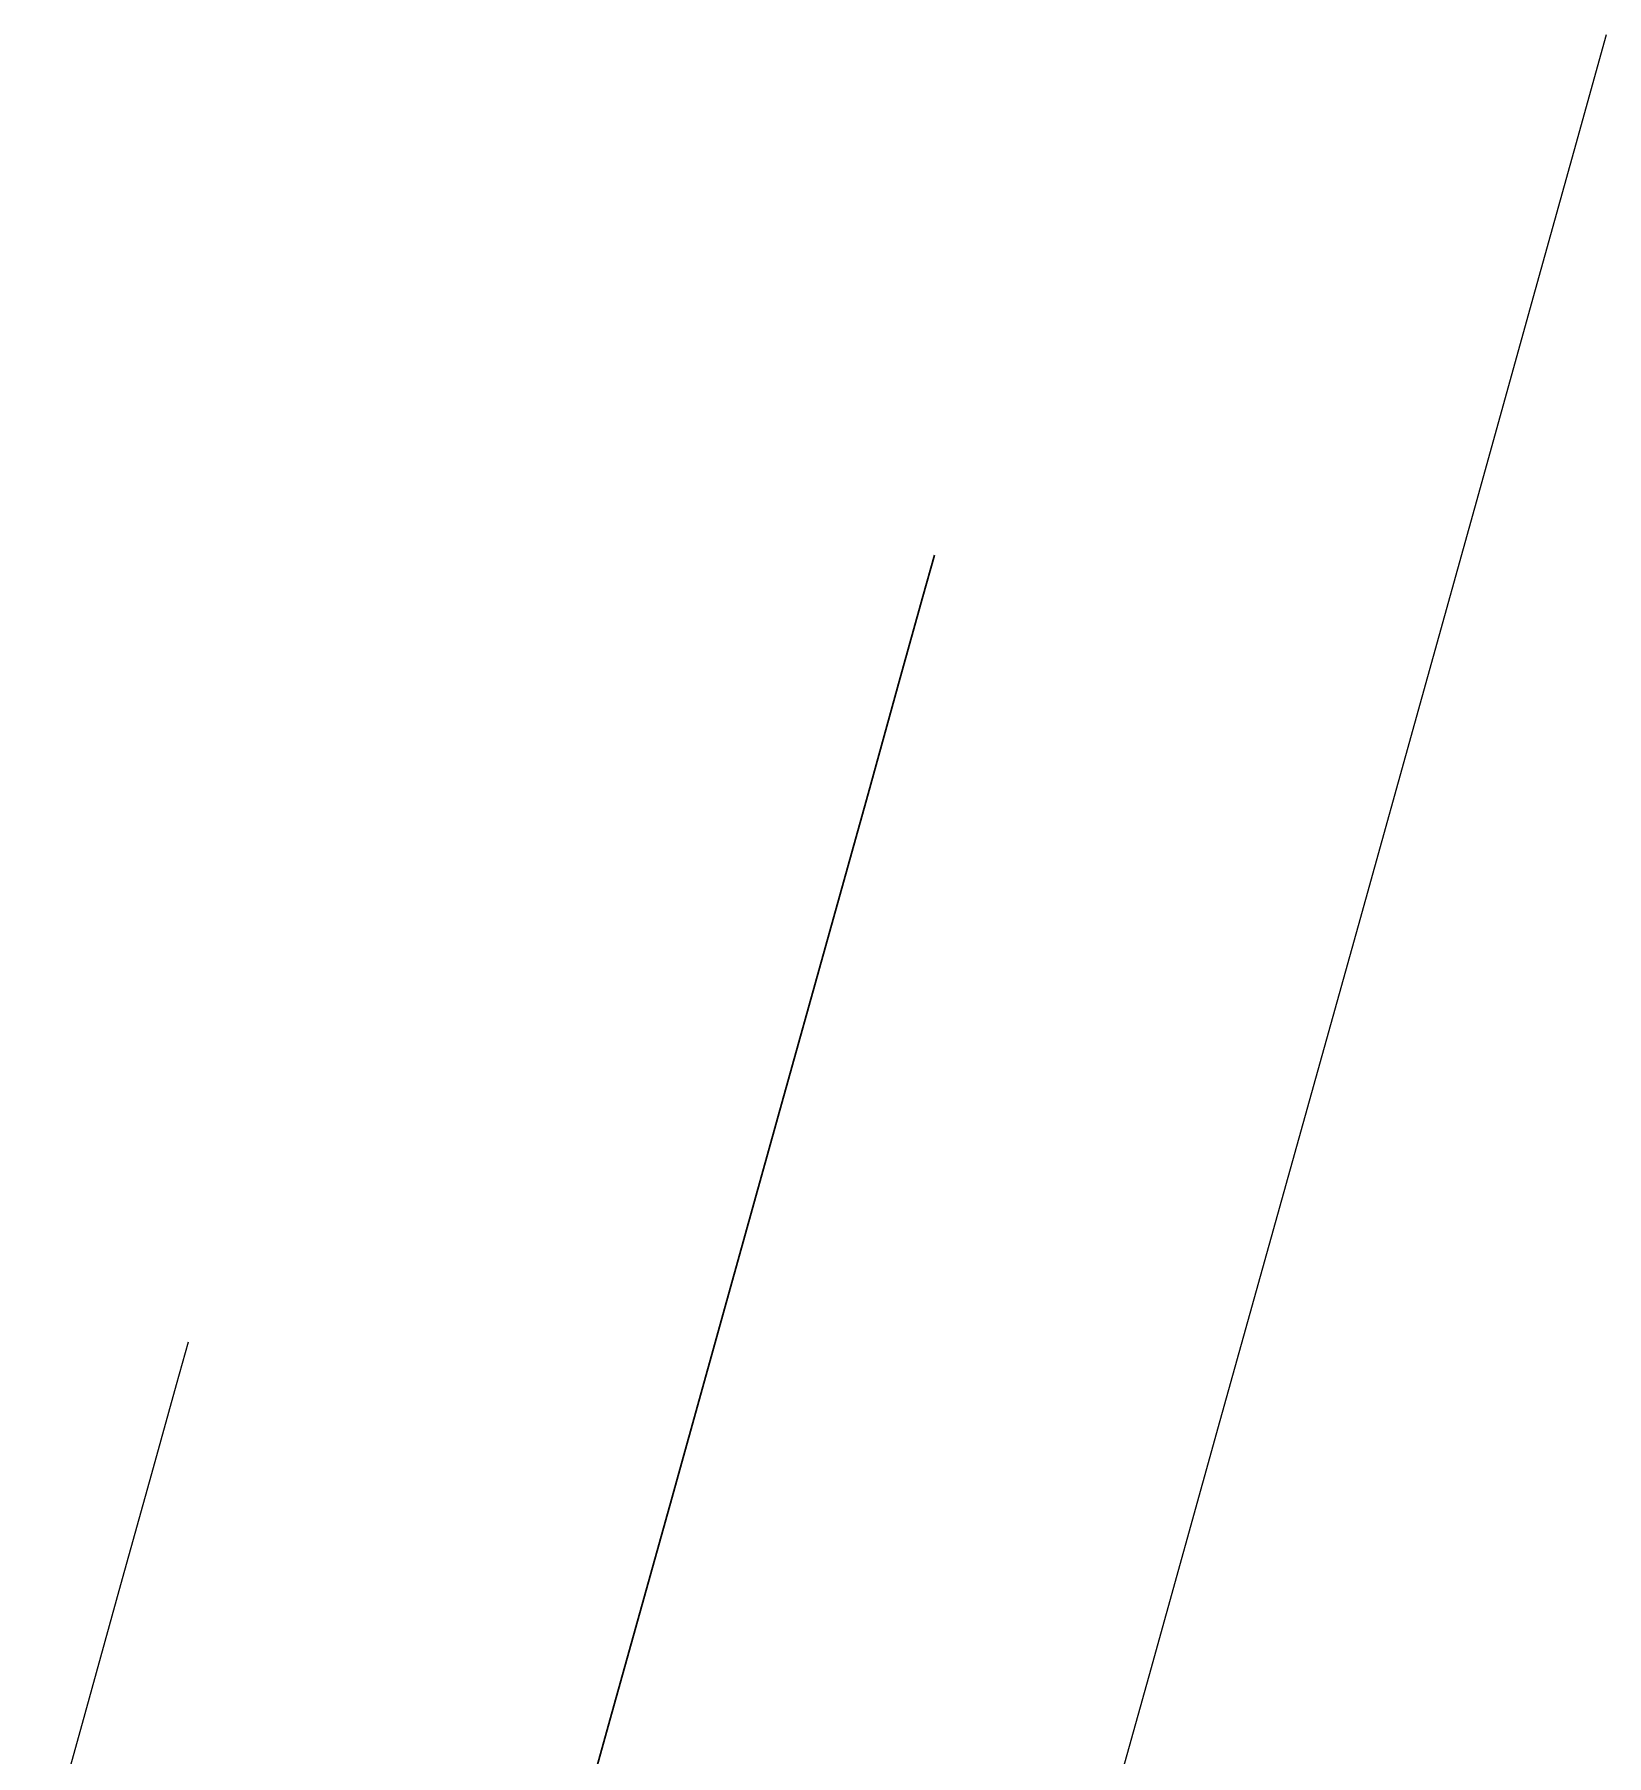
# Model space of a CAD drawing. Header units: millimetres. Extents: x 736950 to 740938, y 8500595 to 8502163.
# Drawn here: x 737643.52 to 737664.48, y 8501324.92 to 8501347.86 of the extents above; entities that cross this region are included whole.
import ezdxf

# ---------------------------------------------------------------- set-up
doc = ezdxf.new("R2010")
doc.units = ezdxf.units.MM
doc.layers.add('CONT-MJR', color=80, linetype='Continuous', lineweight=30)
doc.layers.add('CONT-MNR', color=96, linetype='Continuous', lineweight=15)

msp = doc.modelspace()

# ---------------------------------------------------------------- linework, layer by layer
at = {"layer": 'CONT-MJR', "extrusion": (0.963298853688263, -0.2684312174149623, 0), "elevation": -1571442.578600995}
msp.add_lwpolyline([(8387341.161578582, 3650.00000000001), (8387341.734114322, 3650.00000000001)], dxfattribs=at)
at = {"layer": 'CONT-MJR', "extrusion": (0.9633499607390055, -0.2682477458323868, 0), "elevation": -1569845.124838998}
msp.add_lwpolyline([(8387639.177649467, 3650.00000000001), (8387640.301215215, 3650.00000000001)], dxfattribs=at)
at = {"layer": 'CONT-MJR', "elevation": 3650}
msp.add_lwpolyline([(737654.6323505465, 8501337.742153177), (737655.0628799157, 8501339.288525574)], dxfattribs=at)
at = {"layer": 'CONT-MJR', "extrusion": (0.963359577913628, -0.2682132055698909, 0), "elevation": -1569544.392187949}
msp.add_lwpolyline([(8387691.83513066, 3650.000000000013), (8387693.852528103, 3650.000000000013)], dxfattribs=at)
at = {"layer": 'CONT-MJR', "extrusion": (0.9633540091632083, -0.2682332064252542, 0), "elevation": -1569718.533987183}
msp.add_lwpolyline([(8387656.88682705, 3650.00000000001), (8387659.247026158, 3650.00000000001)], dxfattribs=at)
at = {"layer": 'CONT-MJR', "extrusion": (0.9633449007595579, -0.2682659169193091, 0), "elevation": -1570003.335652361}
msp.add_lwpolyline([(8387600.948667473, 3650.00000000001), (8387603.582258794, 3650.00000000001)], dxfattribs=at)
at = {"layer": 'CONT-MJR', "extrusion": (0.963332606362953, -0.2683100622748983, 0), "elevation": -1570387.698927289}
msp.add_lwpolyline([(8387526.156301556, 3650), (8387528.993875653, 3650)], dxfattribs=at)
at = {"layer": 'CONT-MJR', "extrusion": (0.9633169184514273, -0.2683663813245736, 0), "elevation": -1570878.057874716}
msp.add_lwpolyline([(8387431.359927713, 3650.000000000013), (8387434.332075143, 3650.000000000013)], dxfattribs=at)
at = {"layer": 'CONT-MJR', "extrusion": (0.9632972099470829, -0.2684371161150514, 0), "elevation": -1571493.935346785}
msp.add_lwpolyline([(8387312.951810535, 3650.00000000001), (8387315.989121862, 3650.00000000001)], dxfattribs=at)
at = {"layer": 'CONT-MNR', "extrusion": (0.963478021000918, -0.2677874213777692, 0), "elevation": -1565830.511899111}
msp.add_lwpolyline([(8388397.472422189, 3649.000000000013), (8388399.084320146, 3649.000000000013)], dxfattribs=at)
at = {"layer": 'CONT-MNR', "extrusion": (0.9633878736737411, -0.2681115530117787, 0), "elevation": -1568652.565612321}
msp.add_lwpolyline([(8387868.083275534, 3649), (8387870.199027343, 3649)], dxfattribs=at)
at = {"layer": 'CONT-MNR', "extrusion": (0.9633346447612082, -0.2683027435618145, 0), "elevation": -1570317.207324679}
msp.add_lwpolyline([(8387554.057228612, 3649), (8387556.600251023, 3649)], dxfattribs=at)
at = {"layer": 'CONT-MNR'}
for points, elevation in [([(737662.019473773, 8501339.035619168), (737662.7962469319, 8501341.823123293)], 3649), ([(737661.1687964632, 8501335.984161936), (737662.019473773, 8501339.035619168)], 3649), ([(737660.2647841204, 8501332.742521022), (737661.1687964632, 8501335.984161936)], 3649), ([(737645.1074402328, 8501328.761310598), (737645.414681396, 8501329.86678704)], 3651), ([(737658.3790308085, 8501325.98376584), (737659.3280058625, 8501329.384465849)], 3649), ([(737644.6741643748, 8501327.202041851), (737645.1074402328, 8501328.761310598)], 3651), ([(737643.5205741106, 8501323.051425837), (737644.1376202056, 8501325.2713054)], 3651)]:
    msp.add_lwpolyline(points, dxfattribs=dict(at, elevation=elevation))
at = {"layer": 'CONT-MNR', "extrusion": (0.9632225431578633, -0.2687049168744379, 0), "elevation": -1573818.911669187}
msp.add_lwpolyline([(8386884.798341347, 3649.000000000013), (8386888.284612712, 3649.000000000013)], dxfattribs=at)
at = {"layer": 'CONT-MNR', "extrusion": (0.9633935971305267, -0.2680909864353976, 0), "elevation": -1568487.040542897}
msp.add_lwpolyline([(8387882.847618639, 3651.000000000013), (8387883.438612337, 3651.000000000013)], dxfattribs=at)
at = {"layer": 'CONT-MNR', "extrusion": (0.9634884999406672, -0.2677497161195189, 0), "elevation": -1565515.784385996}
msp.add_lwpolyline([(8388433.141602763, 3651.000000000003), (8388435.14550468, 3651.000000000003)], dxfattribs=at)
at = {"layer": 'CONT-MNR', "extrusion": (0.9631773454398178, -0.2688668838505516, 0), "elevation": -1575229.186496516}
msp.add_lwpolyline([(8386613.005082764, 3649.000000000013), (8386616.503478398, 3649.000000000013)], dxfattribs=at)

doc.saveas('drawing.dxf')
